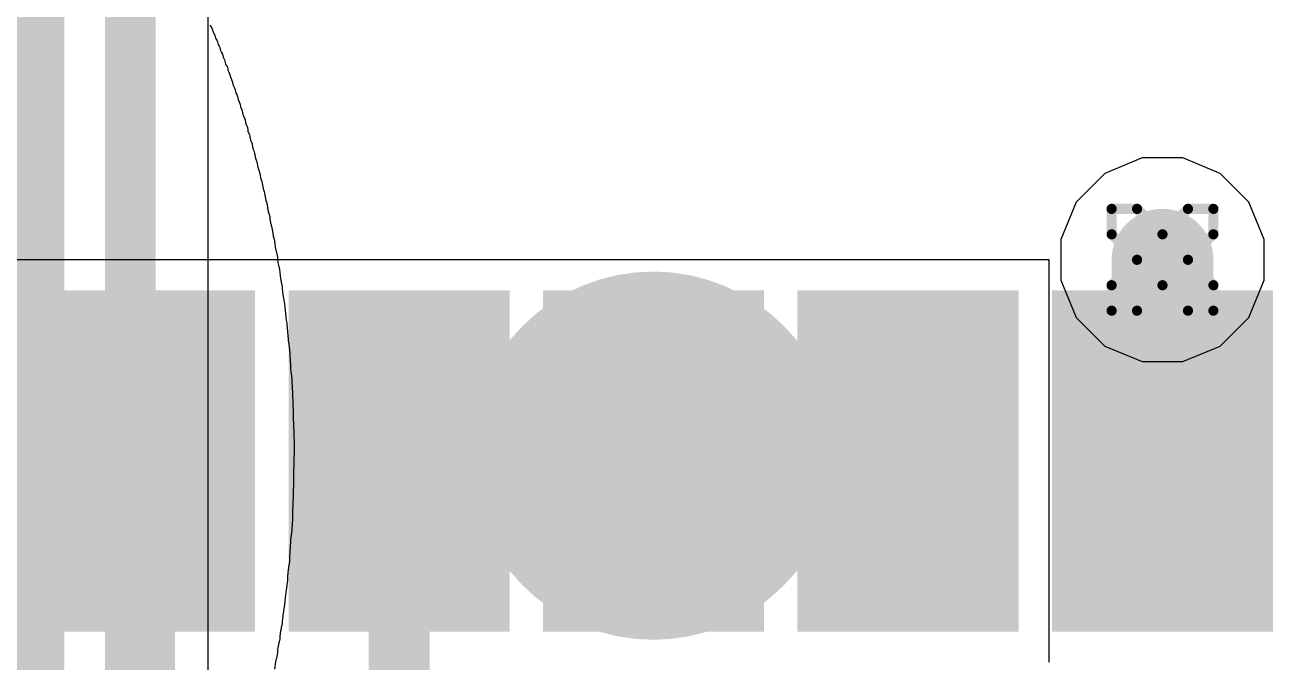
# Model space of a CAD drawing. Header units: inches. Extents: x -0.5 to 14, y -0.2 to 4.7.
# Drawn here: x 0.9965 to 1.2417, y 0.7218 to 0.847 of the extents above; entities that cross this region are included whole.
import ezdxf

# ---------------------------------------------------------------- set-up
doc = ezdxf.new("R2010")
doc.units = ezdxf.units.IN
doc.header["$MEASUREMENT"] = 0
for name, color, linetype in [('Bottom Layer', 5, 'Continuous'), ('Bottom Overlay', 54, 'Continuous'), ('Drill Drawing', 1, 'Continuous'), ('GND', 16, 'Continuous'), ('POWER', 76, 'Continuous'), ('Top Layer', 1, 'Continuous'), ('Top Paste', 8, 'Continuous'), ('Top Solder', 216, 'Continuous'), ('Via Holes', 16, 'Continuous')]:
    doc.layers.add(name, color=color, linetype=linetype)

# ---------------------------------------------------------------- blocks, each defined once
blk = doc.blocks.new('41_SMD_M______21')
at = {"layer": 'Top Layer'}
for points in [[(0.31496, 0.36732), (0.37402, 0.36732), (0.37402, 0.33189), (0.31496, 0.33189)], [(0.31496, 0.31732), (0.37402, 0.31732), (0.37402, 0.28189), (0.31496, 0.28189)], [(0.31496, 0.26732), (0.37402, 0.26732), (0.37402, 0.23189), (0.31496, 0.23189)], [(0.31496, 0.21732), (0.37402, 0.21732), (0.37402, 0.18189), (0.31496, 0.18189)], [(0.31496, 0.16732), (0.37402, 0.16732), (0.37402, 0.13189), (0.31496, 0.13189)]]:
    blk.add_hatch(color=1, dxfattribs=at).paths.add_polyline_path(points)
at = {"layer": 'Top Paste'}
for points in [[(0.31496, 0.36732), (0.37402, 0.36732), (0.37402, 0.33189), (0.31496, 0.33189)], [(0.31496, 0.31732), (0.37402, 0.31732), (0.37402, 0.28189), (0.31496, 0.28189)], [(0.31496, 0.26732), (0.37402, 0.26732), (0.37402, 0.23189), (0.31496, 0.23189)], [(0.31496, 0.21732), (0.37402, 0.21732), (0.37402, 0.18189), (0.31496, 0.18189)], [(0.31496, 0.16732), (0.37402, 0.16732), (0.37402, 0.13189), (0.31496, 0.13189)]]:
    blk.add_hatch(color=8, dxfattribs=at).paths.add_polyline_path(points)
at = {"layer": 'Top Solder'}
for points in [[(0.31096, 0.37132), (0.37802, 0.37132), (0.37802, 0.32789), (0.31096, 0.32789)], [(0.31096, 0.32132), (0.37802, 0.32132), (0.37802, 0.27789), (0.31096, 0.27789)], [(0.31096, 0.27132), (0.37802, 0.27132), (0.37802, 0.22789), (0.31096, 0.22789)], [(0.31096, 0.22132), (0.37802, 0.22132), (0.37802, 0.17789), (0.31096, 0.17789)], [(0.31096, 0.17132), (0.37802, 0.17132), (0.37802, 0.12789), (0.31096, 0.12789)]]:
    blk.add_hatch(color=216, dxfattribs=at).paths.add_polyline_path(points)

msp = doc.modelspace()

# ---------------------------------------------------------------- hatches: boundary and pattern name
at = {"layer": 'Bottom Layer'}
h = msp.add_hatch(color=5, dxfattribs=at)
edge = h.paths.add_edge_path()
edge.add_arc((1.22, 0.80083), 0.01, 0, 360)
at = {"layer": 'GND'}
h = msp.add_hatch(color=16, dxfattribs=at)
edge = h.paths.add_edge_path()
edge.add_arc((1.22, 0.80083), 0.01, 0, 360)
at = {"layer": 'POWER'}
h = msp.add_hatch(color=76, dxfattribs=at)
edge = h.paths.add_edge_path()
edge.add_arc((1.22, 0.80083), 0.01, 0, 360)
at = {"layer": 'Top Layer'}
h = msp.add_hatch(color=1, dxfattribs=at)
edge = h.paths.add_edge_path()
edge.add_arc((1.22, 0.80083), 0.01, 0, 360)
at = {"layer": 'Via Holes'}
h = msp.add_hatch(color=7, dxfattribs=at)
edge = h.paths.add_edge_path()
edge.add_arc((1.22, 0.80083), 0.005, 0, 360)

# ---------------------------------------------------------------- linework, layer by layer
at = {"layer": 'Bottom Layer'}
msp.add_line((1.03249, 0.15134), (1.03249, 1.01386), dxfattribs=at)
for points in [[(1.0172, 0.15134, 0.01, 0.01, 0), (1.0172, 1.01386, 0.01, 0.01, 0)], [(0.9992, 0.20069, 0.01, 0.01, 0), (0.9992, 1.0064, 0.01, 0.01, 0)]]:
    msp.add_lwpolyline(points, format="xyseb", dxfattribs=at)
at = {"layer": 'Bottom Overlay'}
for p, q in [((1.03288, 0.84697), (1.033, 0.84664)), ((1.033, 0.84664), (1.03321, 0.84633)), ((1.03321, 0.84633), (1.03334, 0.846)), ((1.03334, 0.846), (1.03341, 0.84567)), ((1.03341, 0.84567), (1.0338, 0.84493)), ((1.0338, 0.84493), (1.03387, 0.8446)), ((1.03387, 0.8446), (1.03392, 0.84439)), ((1.03392, 0.84439), (1.03418, 0.84398)), ((1.03418, 0.84398), (1.03431, 0.84365)), ((1.03431, 0.84365), (1.03444, 0.84311)), ((1.03444, 0.84311), (1.03464, 0.84281)), ((1.03464, 0.84281), (1.03477, 0.84253)), ((1.03477, 0.84253), (1.03484, 0.84219)), ((1.03484, 0.84219), (1.0349, 0.84199)), ((1.0349, 0.84199), (1.035, 0.84173)), ((1.035, 0.84173), (1.03507, 0.84166)), ((1.03507, 0.84166), (1.03513, 0.84155)), ((1.03513, 0.84155), (1.03528, 0.8412)), ((1.03528, 0.8412), (1.03541, 0.84066)), ((1.03541, 0.84066), (1.03569, 0.84012)), ((1.03569, 0.84012), (1.03584, 0.83961)), ((1.03584, 0.83961), (1.03592, 0.83933)), ((1.03592, 0.83933), (1.03599, 0.83915)), ((1.03599, 0.83915), (1.0362, 0.83884)), ((1.0362, 0.83884), (1.03628, 0.83851)), ((1.03628, 0.83851), (1.03633, 0.83826)), ((1.03633, 0.83826), (1.03638, 0.83805)), ((1.03638, 0.83805), (1.03648, 0.8378)), ((1.03648, 0.8378), (1.03656, 0.83772)), ((1.03656, 0.83772), (1.03671, 0.83736)), ((1.03671, 0.83736), (1.03681, 0.83695)), ((1.03681, 0.83695), (1.03689, 0.83667)), ((1.03689, 0.83667), (1.03699, 0.83642)), ((1.03699, 0.83642), (1.03717, 0.83608)), ((1.03717, 0.83608), (1.03727, 0.83573)), ((1.03727, 0.83573), (1.03737, 0.83527)), ((1.03737, 0.83527), (1.03768, 0.8346)), ((1.03768, 0.8346), (1.03778, 0.83419)), ((1.03778, 0.83419), (1.03786, 0.83386)), ((1.03786, 0.83386), (1.03796, 0.83361)), ((1.03796, 0.83361), (1.03814, 0.83327)), ((1.03814, 0.83327), (1.03824, 0.83292)), ((1.03824, 0.83292), (1.03837, 0.83233)), ((1.03837, 0.83233), (1.03865, 0.83174)), ((1.03865, 0.83174), (1.03876, 0.83133)), ((1.03876, 0.83133), (1.03883, 0.83095)), ((1.03883, 0.83095), (1.03899, 0.83054)), ((1.03899, 0.83054), (1.03906, 0.83046)), ((1.03906, 0.83046), (1.03911, 0.83026)), ((1.03911, 0.83026), (1.03916, 0.8301)), ((1.03916, 0.8301), (1.03927, 0.8297)), ((1.03927, 0.8297), (1.03932, 0.82939)), ((1.03932, 0.82939), (1.03942, 0.82913)), ((1.03942, 0.82913), (1.03962, 0.82867)), ((1.03962, 0.82867), (1.03973, 0.82826)), ((1.03973, 0.82826), (1.0398, 0.82783)), ((1.0398, 0.82783), (1.03996, 0.82742)), ((1.03996, 0.82742), (1.04006, 0.82717)), ((1.04006, 0.82717), (1.04019, 0.82683)), ((1.04019, 0.82683), (1.04026, 0.82635)), ((1.04026, 0.82635), (1.04031, 0.82609)), ((1.04031, 0.82609), (1.04057, 0.82553)), ((1.04057, 0.82553), (1.04065, 0.82525)), ((1.04065, 0.82525), (1.0407, 0.82489)), ((1.0407, 0.82489), (1.04075, 0.82469)), ((1.04075, 0.82469), (1.04083, 0.82435)), ((1.04083, 0.82435), (1.04098, 0.82394)), ((1.04098, 0.82394), (1.04111, 0.82361)), ((1.04111, 0.82361), (1.04116, 0.82341)), ((1.04116, 0.82341), (1.04121, 0.82305)), ((1.04121, 0.82305), (1.04126, 0.82285)), ((1.04126, 0.82285), (1.04134, 0.82251)), ((1.04134, 0.82251), (1.04152, 0.82208)), ((1.04152, 0.82208), (1.04162, 0.82172)), ((1.04162, 0.82172), (1.04167, 0.82152)), ((1.04167, 0.82152), (1.04175, 0.82103)), ((1.04175, 0.82103), (1.0418, 0.82078)), ((1.0418, 0.82078), (1.04195, 0.82037)), ((1.04195, 0.82037), (1.04205, 0.82011)), ((1.04205, 0.82011), (1.04215, 0.8197)), ((1.04215, 0.8197), (1.04226, 0.81904)), ((1.04226, 0.81904), (1.04231, 0.81883)), ((1.04231, 0.81883), (1.04246, 0.81842)), ((1.04246, 0.81842), (1.04259, 0.81799)), ((1.04259, 0.81799), (1.04264, 0.81779)), ((1.04264, 0.81779), (1.04269, 0.81743)), ((1.04269, 0.81743), (1.04277, 0.81694)), ((1.04277, 0.81694), (1.04302, 0.81623)), ((1.04302, 0.81623), (1.04313, 0.81582)), ((1.04313, 0.81582), (1.04328, 0.81485)), ((1.04328, 0.81485), (1.04336, 0.81457)), ((1.04336, 0.81457), (1.04348, 0.81423)), ((1.04348, 0.81423), (1.04359, 0.81382)), ((1.04359, 0.81382), (1.04364, 0.81352)), ((1.04364, 0.81352), (1.04374, 0.81285)), ((1.04374, 0.81285), (1.04384, 0.81244)), ((1.04384, 0.81244), (1.04394, 0.81219)), ((1.04394, 0.81219), (1.04402, 0.81191)), ((1.04402, 0.81191), (1.04407, 0.8117)), ((1.04407, 0.8117), (1.04417, 0.81099)), ((1.04417, 0.81099), (1.04425, 0.8105)), ((1.04425, 0.8105), (1.0443, 0.8103)), ((1.0443, 0.8103), (1.04448, 0.80971)), ((1.04448, 0.80971), (1.04458, 0.8093)), ((1.04458, 0.8093), (1.04463, 0.80879)), ((1.04463, 0.80879), (1.04468, 0.80858)), ((1.04468, 0.80858), (1.04476, 0.80805)), ((1.04476, 0.80805), (1.04484, 0.80777)), ((1.04484, 0.80777), (1.04489, 0.80756)), ((1.04489, 0.80756), (1.04499, 0.8072)), ((1.04499, 0.8072), (1.04509, 0.8068)), ((1.04509, 0.8068), (1.04517, 0.80605)), ((1.04517, 0.80605), (1.04527, 0.80549)), ((1.04527, 0.80549), (1.04537, 0.80508)), ((1.04537, 0.80508), (1.04545, 0.80485)), ((1.04545, 0.80485), (1.0455, 0.80465)), ((1.0455, 0.80465), (1.04555, 0.80429)), ((1.04555, 0.80429), (1.0456, 0.80409)), ((1.0456, 0.80409), (1.04568, 0.80329)), ((1.04568, 0.80329), (1.04573, 0.80299)), ((1.04573, 0.80299), (1.04578, 0.80273)), ((1.04578, 0.80273), (1.04583, 0.80253)), ((1.04583, 0.80253), (1.04591, 0.80225)), ((1.04591, 0.80225), (1.04599, 0.80191)), ((1.04599, 0.80191), (1.04604, 0.80166)), ((1.04604, 0.80166), (1.04609, 0.80135)), ((1.04609, 0.80135), (1.04614, 0.80074)), ((1.04614, 0.80074), (1.04619, 0.80028)), ((1.04619, 0.80028), (1.04629, 0.79977)), ((1.04629, 0.79977), (1.0465, 0.79895)), ((1.0465, 0.79895), (1.04658, 0.79826)), ((1.04658, 0.79826), (1.04663, 0.79775)), ((1.04663, 0.79775), (1.0467, 0.79711)), ((1.0467, 0.79711), (1.04675, 0.7968)), ((1.04675, 0.7968), (1.04681, 0.7966)), ((1.04681, 0.7966), (1.04686, 0.79634)), ((1.04686, 0.79634), (1.04691, 0.79614)), ((1.04691, 0.79614), (1.04696, 0.79588)), ((1.04696, 0.79588), (1.04701, 0.79558)), ((1.04701, 0.79558), (1.04706, 0.79517)), ((1.04706, 0.79517), (1.04711, 0.79455)), ((1.04711, 0.79455), (1.04716, 0.79399)), ((1.04716, 0.79399), (1.04721, 0.79358)), ((1.04721, 0.79358), (1.04727, 0.79328)), ((1.04727, 0.79328), (1.04742, 0.79251)), ((1.04742, 0.79251), (1.04747, 0.7922)), ((1.04747, 0.7922), (1.04755, 0.79151)), ((1.04755, 0.79151), (1.0476, 0.79085)), ((1.0476, 0.79085), (1.04773, 0.7896)), ((1.04773, 0.7896), (1.04783, 0.78898)), ((1.04783, 0.78898), (1.04788, 0.78873)), ((1.04788, 0.78873), (1.04793, 0.78842)), ((1.04793, 0.78842), (1.04798, 0.78801)), ((1.04798, 0.78801), (1.04803, 0.78755)), ((1.04803, 0.78755), (1.04813, 0.78592)), ((1.04813, 0.78592), (1.04819, 0.7853)), ((1.04819, 0.7853), (1.04824, 0.78489)), ((1.04824, 0.78489), (1.04834, 0.78423)), ((1.04834, 0.78423), (1.04842, 0.78354)), ((1.04842, 0.78354), (1.04847, 0.78333)), ((1.04847, 0.78333), (1.04854, 0.78208)), ((1.04854, 0.78208), (1.04859, 0.78106)), ((1.04859, 0.78106), (1.04865, 0.78014)), ((1.04865, 0.78014), (1.0487, 0.77947)), ((1.0487, 0.77947), (1.04875, 0.77896)), ((1.04875, 0.77896), (1.0488, 0.7784)), ((1.0488, 0.7784), (1.0489, 0.77748)), ((1.0489, 0.77748), (1.04895, 0.77687)), ((1.04895, 0.77687), (1.049, 0.7759)), ((1.049, 0.7759), (1.04905, 0.77447)), ((1.04905, 0.77447), (1.04911, 0.77257)), ((1.04911, 0.77257), (1.04916, 0.77109)), ((1.04916, 0.77109), (1.04921, 0.76981)), ((1.04921, 0.76981), (1.04931, 0.76685)), ((1.04931, 0.76685), (1.04936, 0.76434)), ((1.04936, 0.76434), (1.04939, 0.76243)), ((1.04934, 0.76227), (1.04928, 0.75757)), ((1.04939, 0.76243), (1.04934, 0.76227)), ((1.04923, 0.75742), (1.04916, 0.75448)), ((1.04928, 0.75757), (1.04923, 0.75742)), ((1.04916, 0.75448), (1.04908, 0.75134)), ((1.04908, 0.75134), (1.04903, 0.7496)), ((1.04898, 0.74909), (1.0489, 0.74768)), ((1.04903, 0.7496), (1.04898, 0.74909)), ((1.0487, 0.74574), (1.04862, 0.74423)), ((1.04875, 0.74625), (1.0487, 0.74574)), ((1.04885, 0.74717), (1.04875, 0.74625)), ((1.0489, 0.74768), (1.04885, 0.74717)), ((1.04857, 0.74372), (1.04849, 0.74221)), ((1.04862, 0.74423), (1.04857, 0.74372)), ((1.04839, 0.74114), (1.04829, 0.74053)), ((1.04844, 0.74165), (1.04839, 0.74114)), ((1.04849, 0.74221), (1.04844, 0.74165)), ((1.04811, 0.73851), (1.04806, 0.73784)), ((1.04816, 0.73948), (1.04811, 0.73851)), ((1.04821, 0.73984), (1.04816, 0.73948)), ((1.04829, 0.74053), (1.04821, 0.73984)), ((1.04783, 0.73603), (1.04773, 0.73541)), ((1.04788, 0.73628), (1.04783, 0.73603)), ((1.04798, 0.73695), (1.04788, 0.73628)), ((1.04806, 0.73784), (1.04798, 0.73695)), ((1.04762, 0.73444), (1.04752, 0.73311)), ((1.04767, 0.735), (1.04762, 0.73444)), ((1.04773, 0.73541), (1.04767, 0.735)), ((1.04714, 0.73084), (1.04706, 0.72979)), ((1.04719, 0.73104), (1.04714, 0.73084)), ((1.04727, 0.73173), (1.04719, 0.73104)), ((1.04732, 0.73194), (1.04727, 0.73173)), ((1.04737, 0.73219), (1.04732, 0.73194)), ((1.04752, 0.73311), (1.04737, 0.73219)), ((1.04681, 0.72836), (1.0467, 0.72785)), ((1.04686, 0.72856), (1.04681, 0.72836)), ((1.04691, 0.72882), (1.04686, 0.72856)), ((1.04701, 0.72938), (1.04691, 0.72882)), ((1.04706, 0.72979), (1.04701, 0.72938)), ((1.04655, 0.72637), (1.04645, 0.72575)), ((1.0466, 0.72683), (1.04655, 0.72637)), ((1.04665, 0.72739), (1.0466, 0.72683)), ((1.0467, 0.72785), (1.04665, 0.72739)), ((1.04609, 0.72361), (1.04599, 0.72294)), ((1.04614, 0.72417), (1.04609, 0.72361)), ((1.04619, 0.72463), (1.04614, 0.72417)), ((1.04624, 0.72493), (1.04619, 0.72463)), ((1.04632, 0.72527), (1.04624, 0.72493)), ((1.0464, 0.72555), (1.04632, 0.72527)), ((1.04645, 0.72575), (1.0464, 0.72555)), ((1.04571, 0.72184), (1.04553, 0.72039)), ((1.04581, 0.72225), (1.04571, 0.72184)), ((1.04589, 0.72253), (1.04581, 0.72225)), ((1.04599, 0.72294), (1.04589, 0.72253))]:
    msp.add_line(p, q, dxfattribs=at)
for points in [[(1.13111, 0.76235, 0.05, 0.05, 1), (1.10877, 0.76235, 0.05, 0.05, 1)], [(1.09627, 0.76235, 0.025, 0.025, 1), (1.12127, 0.76235, 0.025, 0.025, 1)], [(1.11861, 0.76235, 0.025, 0.025, 1), (1.14361, 0.76235, 0.025, 0.025, 1)]]:
    msp.add_lwpolyline(points, format="xyseb", close=True, dxfattribs=at)
at = {"layer": 'Drill Drawing'}
for points in [[(1.21, 0.80583, 0.002, 0.002, 0), (1.21, 0.81083, 0.002, 0.002, 0)], [(1.21, 0.81083, 0.002, 0.002, 0), (1.215, 0.81083, 0.002, 0.002, 0)], [(1.215, 0.81083, 0.002, 0.002, 0), (1.22, 0.80583, 0.002, 0.002, 0)], [(1.22, 0.80583, 0.002, 0.002, 0), (1.225, 0.81083, 0.002, 0.002, 0)], [(1.225, 0.81083, 0.002, 0.002, 0), (1.23, 0.81083, 0.002, 0.002, 0)], [(1.23, 0.80583, 0.002, 0.002, 0), (1.23, 0.81083, 0.002, 0.002, 0)], [(1.21, 0.80583, 0.002, 0.002, 0), (1.215, 0.80083, 0.002, 0.002, 0)], [(1.225, 0.80083, 0.002, 0.002, 0), (1.23, 0.80583, 0.002, 0.002, 0)], [(1.21, 0.79583, 0.002, 0.002, 0), (1.215, 0.80083, 0.002, 0.002, 0)], [(1.225, 0.80083, 0.002, 0.002, 0), (1.23, 0.79583, 0.002, 0.002, 0)], [(1.21, 0.79083, 0.002, 0.002, 0), (1.21, 0.79583, 0.002, 0.002, 0)], [(1.215, 0.79083, 0.002, 0.002, 0), (1.22, 0.79583, 0.002, 0.002, 0)], [(1.22, 0.79583, 0.002, 0.002, 0), (1.225, 0.79083, 0.002, 0.002, 0)], [(1.23, 0.79083, 0.002, 0.002, 0), (1.23, 0.79583, 0.002, 0.002, 0)], [(1.21, 0.79083, 0.002, 0.002, 0), (1.215, 0.79083, 0.002, 0.002, 0)], [(1.225, 0.79083, 0.002, 0.002, 0), (1.23, 0.79083, 0.002, 0.002, 0)]]:
    msp.add_lwpolyline(points, format="xyseb", dxfattribs=at)
for points in [[(1.2095, 0.81083, 0.001, 0.001, 1), (1.2105, 0.81083, 0.001, 0.001, 1)], [(1.2095, 0.81083, 0.001, 0.001, 1), (1.2105, 0.81083, 0.001, 0.001, 1)], [(1.2145, 0.81083, 0.001, 0.001, 1), (1.2155, 0.81083, 0.001, 0.001, 1)], [(1.2145, 0.81083, 0.001, 0.001, 1), (1.2155, 0.81083, 0.001, 0.001, 1)], [(1.2245, 0.81083, 0.001, 0.001, 1), (1.2255, 0.81083, 0.001, 0.001, 1)], [(1.2245, 0.81083, 0.001, 0.001, 1), (1.2255, 0.81083, 0.001, 0.001, 1)], [(1.2295, 0.81083, 0.001, 0.001, 1), (1.2305, 0.81083, 0.001, 0.001, 1)], [(1.2295, 0.81083, 0.001, 0.001, 1), (1.2305, 0.81083, 0.001, 0.001, 1)], [(1.2095, 0.80583, 0.001, 0.001, 1), (1.2105, 0.80583, 0.001, 0.001, 1)], [(1.2095, 0.80583, 0.001, 0.001, 1), (1.2105, 0.80583, 0.001, 0.001, 1)], [(1.2195, 0.80583, 0.001, 0.001, 1), (1.2205, 0.80583, 0.001, 0.001, 1)], [(1.2195, 0.80583, 0.001, 0.001, 1), (1.2205, 0.80583, 0.001, 0.001, 1)], [(1.2295, 0.80583, 0.001, 0.001, 1), (1.2305, 0.80583, 0.001, 0.001, 1)], [(1.2295, 0.80583, 0.001, 0.001, 1), (1.2305, 0.80583, 0.001, 0.001, 1)], [(1.2145, 0.80083, 0.001, 0.001, 1), (1.2155, 0.80083, 0.001, 0.001, 1)], [(1.2145, 0.80083, 0.001, 0.001, 1), (1.2155, 0.80083, 0.001, 0.001, 1)], [(1.2245, 0.80083, 0.001, 0.001, 1), (1.2255, 0.80083, 0.001, 0.001, 1)], [(1.2245, 0.80083, 0.001, 0.001, 1), (1.2255, 0.80083, 0.001, 0.001, 1)], [(1.2095, 0.79583, 0.001, 0.001, 1), (1.2105, 0.79583, 0.001, 0.001, 1)], [(1.2095, 0.79583, 0.001, 0.001, 1), (1.2105, 0.79583, 0.001, 0.001, 1)], [(1.2195, 0.79583, 0.001, 0.001, 1), (1.2205, 0.79583, 0.001, 0.001, 1)], [(1.2195, 0.79583, 0.001, 0.001, 1), (1.2205, 0.79583, 0.001, 0.001, 1)], [(1.2295, 0.79583, 0.001, 0.001, 1), (1.2305, 0.79583, 0.001, 0.001, 1)], [(1.2295, 0.79583, 0.001, 0.001, 1), (1.2305, 0.79583, 0.001, 0.001, 1)], [(1.2095, 0.79083, 0.001, 0.001, 1), (1.2105, 0.79083, 0.001, 0.001, 1)], [(1.2095, 0.79083, 0.001, 0.001, 1), (1.2105, 0.79083, 0.001, 0.001, 1)], [(1.2145, 0.79083, 0.001, 0.001, 1), (1.2155, 0.79083, 0.001, 0.001, 1)], [(1.2145, 0.79083, 0.001, 0.001, 1), (1.2155, 0.79083, 0.001, 0.001, 1)], [(1.2245, 0.79083, 0.001, 0.001, 1), (1.2255, 0.79083, 0.001, 0.001, 1)], [(1.2245, 0.79083, 0.001, 0.001, 1), (1.2255, 0.79083, 0.001, 0.001, 1)], [(1.2295, 0.79083, 0.001, 0.001, 1), (1.2305, 0.79083, 0.001, 0.001, 1)], [(1.2295, 0.79083, 0.001, 0.001, 1), (1.2305, 0.79083, 0.001, 0.001, 1)]]:
    msp.add_lwpolyline(points, format="xyseb", close=True, dxfattribs=at)
at = {"layer": 'POWER'}
for p, q in [((1.21602, 0.82083), (1.20867, 0.81778)), ((1.22398, 0.82083), (1.21602, 0.82083)), ((1.23133, 0.81778), (1.22398, 0.82083)), ((1.20867, 0.81778), (1.20304, 0.81216)), ((1.23696, 0.81216), (1.23133, 0.81778)), ((1.20304, 0.81216), (1.2, 0.8048)), ((1.24, 0.8048), (1.23696, 0.81216)), ((1.2, 0.8048), (1.2, 0.79685)), ((1.24, 0.79685), (1.24, 0.8048)), ((1.2, 0.79685), (1.20304, 0.7895)), ((1.23696, 0.7895), (1.24, 0.79685)), ((1.20304, 0.7895), (1.20867, 0.78387)), ((1.23133, 0.78387), (1.23696, 0.7895)), ((1.20867, 0.78387), (1.21602, 0.78083)), ((1.22398, 0.78083), (1.23133, 0.78387)), ((1.21602, 0.78083), (1.22398, 0.78083))]:
    msp.add_line(p, q, dxfattribs=at)
at = {"layer": 'Top Layer'}
for p, q in [((1.19772, 0.80083), (0.56447, 0.80083)), ((1.19772, 0.72177), (1.19772, 0.80083))]:
    msp.add_line(p, q, dxfattribs=at)
for points in [[(1.22, 0.7613, 0.02, 0.02, 0), (1.22, 0.80083, 0.02, 0.02, 0)], [(1.02, 0.67922, 0.012, 0.012, 0), (1.02, 0.7613, 0.012, 0.012, 0)], [(1.07, 0.69127, 0.012, 0.012, 0), (1.07, 0.7613, 0.012, 0.012, 0)]]:
    msp.add_lwpolyline(points, format="xyseb", dxfattribs=at)
for points in [[(1.215, 0.80083, 0.01, 0.01, 1), (1.225, 0.80083, 0.01, 0.01, 1)], [(1.215, 0.7613, 0.01, 0.01, 1), (1.225, 0.7613, 0.01, 0.01, 1)], [(1.017, 0.7613, 0.006, 0.006, 1), (1.023, 0.7613, 0.006, 0.006, 1)], [(1.067, 0.7613, 0.006, 0.006, 1), (1.073, 0.7613, 0.006, 0.006, 1)]]:
    msp.add_lwpolyline(points, format="xyseb", close=True, dxfattribs=at)

# ---------------------------------------------------------------- block references
at = {"rotation": 270}
msp.add_blockref('41_SMD_M______21', (0.87039, 1.10579), dxfattribs=at)

doc.saveas('drawing.dxf')
